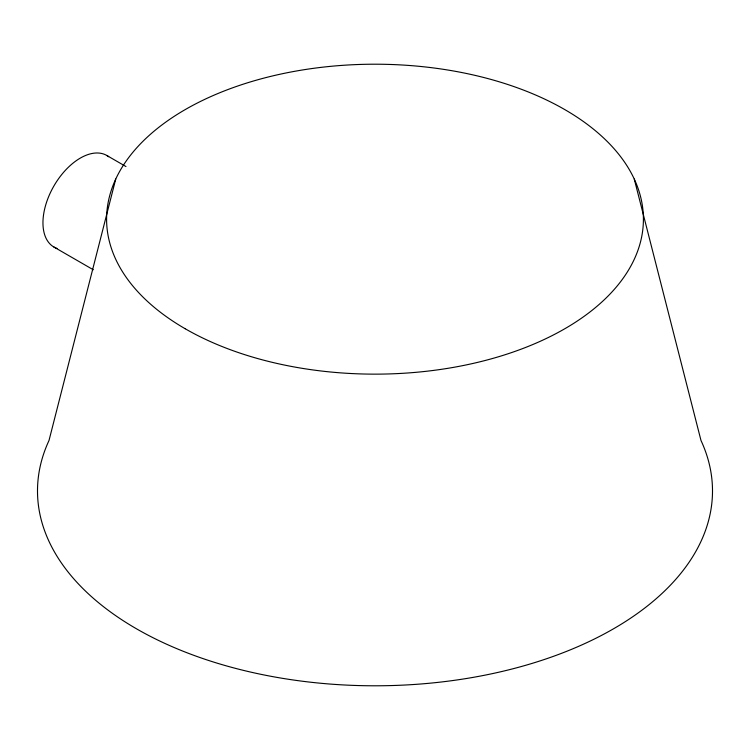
<?xml version="1.0" encoding="UTF-8"?>
<svg xmlns="http://www.w3.org/2000/svg" width="750" height="750" viewBox="0 0 750 750"><rect width="100%" height="100%" fill="white"/><g stroke="black" fill="none" stroke-linecap="round" stroke-linejoin="round"><path stroke-width="1.12" d="M115.734 179.062L49.003 440.503A337.5 194.85 0 0 0 375 685.791A337.5 194.85 0 0 0 700.997 440.503L634.266 179.062M106.772 155.456L125.963 166.537M53.906 247.022L93.3 269.766M57.028 248.447A52.866 30.525 -60 0 1 53.409 186.844A52.866 30.525 -60 0 1 108.666 156.722M185.203 328.753A268.416 154.969 0 0 0 634.266 259.284A268.416 154.969 0 0 0 305.531 69.488A268.416 154.969 0 0 0 185.203 328.753"/></g></svg>
